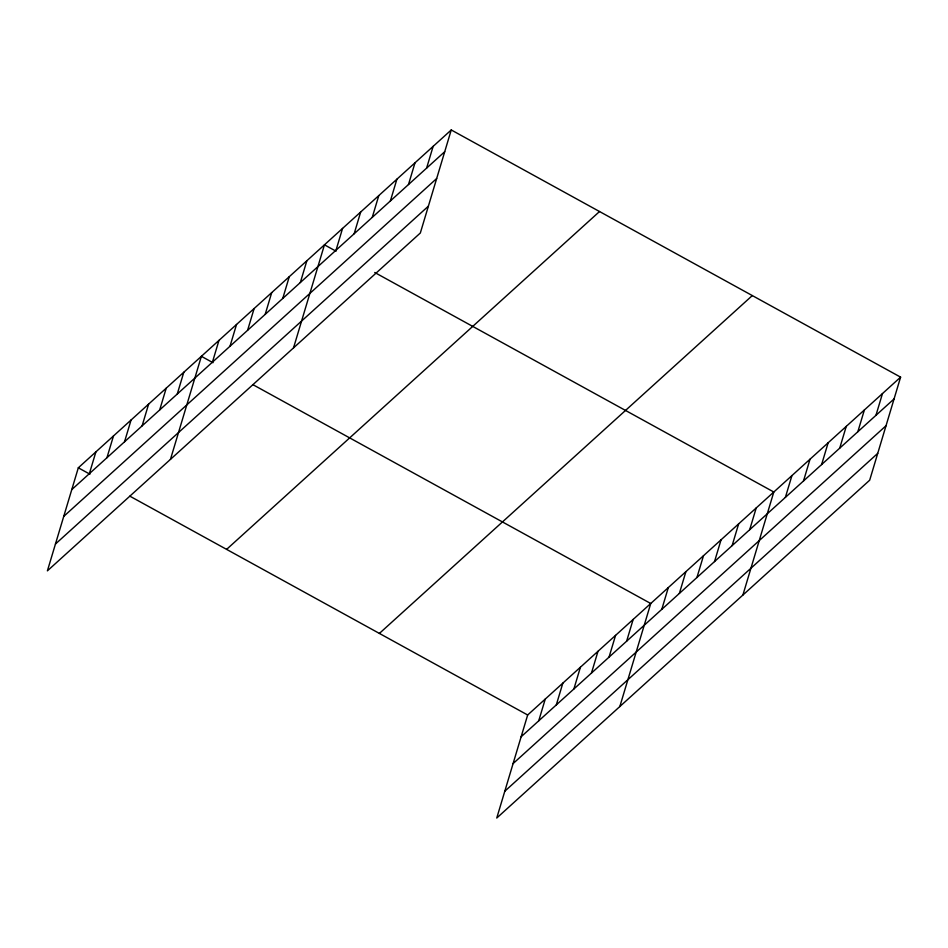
<?xml version="1.0" encoding="UTF-8"?>
<svg xmlns="http://www.w3.org/2000/svg" width="948" height="948" viewBox="0 0 948 948"><rect width="100%" height="100%" fill="white"/><g stroke="black" fill="none" stroke-linecap="round" stroke-linejoin="round"><path stroke-width="1.42" d="M451.248 129.959L78.317 467.802L47.4 570.85L420.331 233.007L451.248 129.959L900.6 377.15L869.683 480.198L496.752 818.041L527.669 714.993L900.6 377.15M89.361 473.644L95.902 451.876M106.946 457.718L113.476 435.95M124.532 441.792L131.061 420.023M142.105 425.865L148.635 404.097M159.691 409.939L166.22 388.17M177.264 394.013L183.805 372.244M170.462 459.365L201.379 356.318L212.992 362.705M212.435 362.16L218.964 340.391M230.008 346.233L236.538 324.465M247.594 330.307L254.123 308.538M265.179 314.381L271.709 292.612M282.753 298.454L289.282 276.686M300.338 282.528L306.868 260.747M293.536 347.869L324.453 244.821L336.054 251.208M336.03 250.189L342.56 228.421M354.149 233.777L360.678 212.008M372.256 217.365L378.785 195.596M390.375 200.952L396.904 179.184M408.481 184.54L415.011 162.772M426.6 168.14L433.129 146.371M538.725 720.836L545.254 699.067M556.298 704.909L562.839 683.141M573.884 688.983L580.413 667.214M591.469 673.056L597.998 651.288M609.043 657.13L615.572 635.361M626.628 641.204L633.157 619.435M619.826 706.556L650.743 603.509L252.962 384.687M661.787 609.351L668.316 587.582M679.372 593.424L685.902 571.656M696.946 577.498L703.487 555.729M714.531 561.572L721.061 539.791M732.117 545.633L738.646 523.865M749.69 529.707L756.22 507.938M742.888 595.06L773.805 492.012L374.733 272.491M785.382 497.38L791.924 475.6M803.501 480.968L810.03 459.199M821.62 464.556L828.149 442.787M839.727 448.143L846.256 426.375M857.845 431.731L864.375 409.963M875.952 415.319L882.481 393.55M71.787 489.583L444.707 151.727M63.741 516.399L436.661 178.544M55.446 544.034L428.377 206.178M226.608 549.378L599.527 211.523M379.39 633.43L752.309 295.575M521.139 736.762L894.071 398.918M513.093 763.59L886.025 425.735M504.81 791.225L877.73 453.369M78.317 467.802L89.918 474.19M129.9 496.183L527.669 714.993"/></g></svg>
